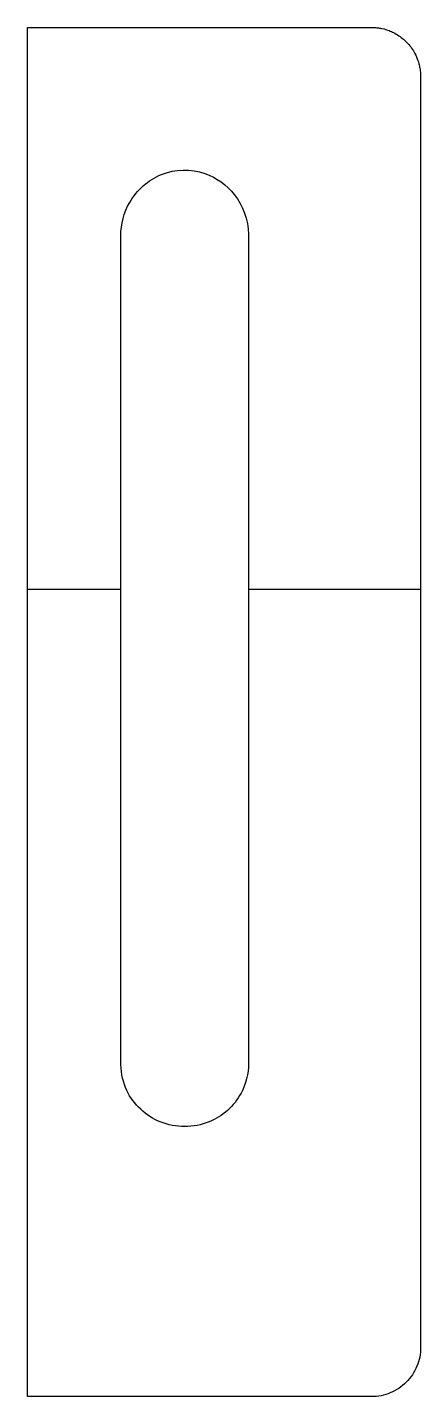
# Model space of a CAD drawing. Extents: x 0 to 40, y -25 to 114.
import ezdxf

# ---------------------------------------------------------------- set-up
doc = ezdxf.new("R2010")
doc.units = 0

msp = doc.modelspace()

# ---------------------------------------------------------------- linework, layer by layer
at = {"layer": '1'}
for points, knots in [([(40, 109.24), (40, 109.28), (40, 109.33), (40, 109.37), (40, 109.37), (40, 109.41), (39.99, 109.45), (39.99, 109.49), (39.99, 109.49), (39.99, 109.51), (39.99, 109.53), (39.99, 109.55), (39.99, 109.55), (39.99, 109.56), (39.97, 109.75), (39.96, 109.86), (39.96, 109.86), (39.94, 110.02), (39.91, 110.18), (39.88, 110.34), (39.88, 110.34), (39.82, 110.62), (39.73, 110.89), (39.62, 111.16), (39.62, 111.16), (39.58, 111.25), (39.5, 111.43), (39.5, 111.44), (39.5, 111.44), (39.31, 111.83), (39.07, 112.19), (38.79, 112.51), (38.79, 112.51), (38.63, 112.7), (38.45, 112.87), (38.27, 113.04), (38.27, 113.04), (37.96, 113.3), (37.62, 113.53), (37.25, 113.72), (37.25, 113.72), (37.1, 113.79), (36.95, 113.86), (36.8, 113.92), (36.8, 113.92), (36.57, 114), (36.34, 114.08), (36.1, 114.13), (36.1, 114.13), (35.98, 114.16), (35.86, 114.18), (35.73, 114.2), (35.73, 114.2), (35.61, 114.21), (35.49, 114.23), (35.37, 114.24), (35.37, 114.24), (35.25, 114.24), (35.12, 114.25), (35, 114.25), (35, 114.25), (23.33, 114.25), (11.67, 114.25), (0, 114.25), (0, 114.25), (0, 67.83), (0, 21.42), (0, -25), (0, -25), (11.67, -25), (23.33, -25), (35, -25), (35, -25), (35.66, -25), (36.31, -24.87), (36.91, -24.62), (36.91, -24.62), (37.52, -24.37), (38.07, -24), (38.54, -23.54), (38.54, -23.54), (39, -23.07), (39.37, -22.52), (39.62, -21.91), (39.62, -21.91), (39.87, -21.31), (40, -20.66), (40, -20), (40, -20), (40, 23.08), (40, 66.16), (40, 109.24)], [0, 0, 0, 0, 0.043478, 0.043478, 0.043478, 0.043478, 0.086957, 0.086957, 0.086957, 0.086957, 0.130435, 0.130435, 0.130435, 0.130435, 0.173913, 0.173913, 0.173913, 0.173913, 0.217391, 0.217391, 0.217391, 0.217391, 0.26087, 0.26087, 0.26087, 0.26087, 0.304348, 0.304348, 0.304348, 0.304348, 0.347826, 0.347826, 0.347826, 0.347826, 0.391304, 0.391304, 0.391304, 0.391304, 0.434783, 0.434783, 0.434783, 0.434783, 0.478261, 0.478261, 0.478261, 0.478261, 0.521739, 0.521739, 0.521739, 0.521739, 0.565217, 0.565217, 0.565217, 0.565217, 0.608696, 0.608696, 0.608696, 0.608696, 0.652174, 0.652174, 0.652174, 0.652174, 0.695652, 0.695652, 0.695652, 0.695652, 0.73913, 0.73913, 0.73913, 0.73913, 0.782609, 0.782609, 0.782609, 0.782609, 0.826087, 0.826087, 0.826087, 0.826087, 0.869565, 0.869565, 0.869565, 0.869565, 0.913043, 0.913043, 0.913043, 0.913043, 0.956522, 0.956522, 0.956522, 0.956522, 1, 1, 1, 1]), ([(22.5, 93.05), (22.5, 93.11), (22.5, 93.16), (22.5, 93.22), (22.5, 93.22), (22.47, 94.67), (21.95, 96.11), (21.05, 97.25), (21.05, 97.25), (20.28, 98.23), (19.24, 98.99), (18.06, 99.39), (18.06, 99.39), (16.64, 99.9), (15.03, 99.86), (13.63, 99.28), (13.63, 99.28), (12.28, 98.73), (11.14, 97.71), (10.41, 96.45), (10.41, 96.45), (9.81, 95.42), (9.51, 94.24), (9.5, 93.05), (9.5, 93.05), (9.5, 65), (9.5, 36.95), (9.5, 8.89), (9.5, 8.89), (9.5, 8.84), (9.5, 8.79), (9.51, 8.73), (9.51, 8.73), (9.53, 7.84), (9.74, 6.94), (10.12, 6.13), (10.12, 6.13), (10.81, 4.69), (12.05, 3.54), (13.52, 2.94), (13.52, 2.94), (15.09, 2.3), (16.91, 2.3), (18.48, 2.94), (18.48, 2.94), (19.86, 3.5), (21.03, 4.54), (21.73, 5.85), (21.73, 5.85), (22.24, 6.78), (22.49, 7.84), (22.5, 8.89), (22.5, 8.89), (22.5, 36.95), (22.5, 65), (22.5, 93.05)], [0, 0, 0, 0, 0.071429, 0.071429, 0.071429, 0.071429, 0.142857, 0.142857, 0.142857, 0.142857, 0.214286, 0.214286, 0.214286, 0.214286, 0.285714, 0.285714, 0.285714, 0.285714, 0.357143, 0.357143, 0.357143, 0.357143, 0.428571, 0.428571, 0.428571, 0.428571, 0.5, 0.5, 0.5, 0.5, 0.571429, 0.571429, 0.571429, 0.571429, 0.642857, 0.642857, 0.642857, 0.642857, 0.714286, 0.714286, 0.714286, 0.714286, 0.785714, 0.785714, 0.785714, 0.785714, 0.857143, 0.857143, 0.857143, 0.857143, 0.928571, 0.928571, 0.928571, 0.928571, 1, 1, 1, 1])]:
    msp.add_open_spline(points, degree=3, knots=knots, dxfattribs=at)
at = {"layer": '2'}
for p, q in [((0, 57.13), (9.5, 57.13)), ((22.5, 57.13), (40, 57.13))]:
    msp.add_line(p, q, dxfattribs=at)

doc.saveas('drawing.dxf')
